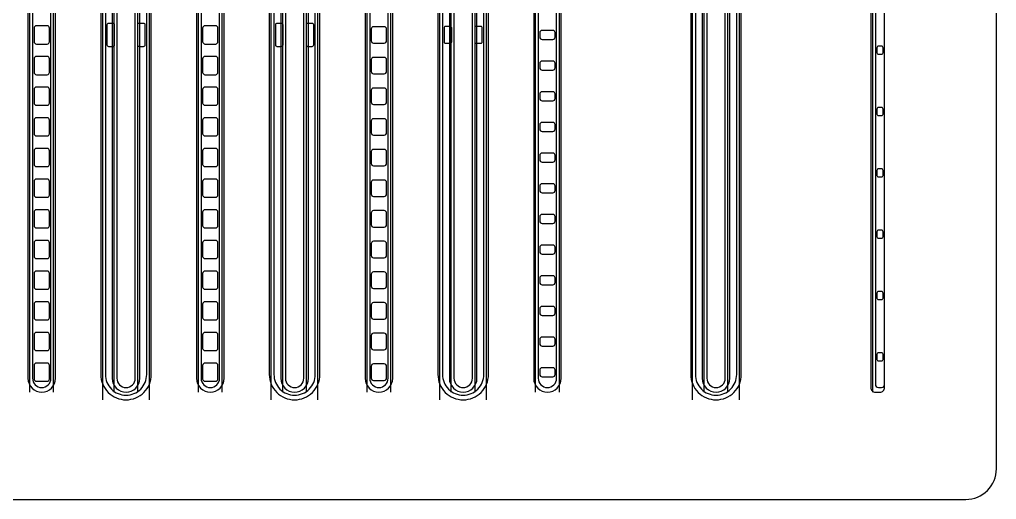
# Model space of a CAD drawing. Header units: millimetres. Extents: x -62 to 62, y -67 to 70.
# Drawn here: x -1.4 to 62.3, y -67.3 to -36 of the extents above; entities that cross this region are included whole.
import ezdxf

# ---------------------------------------------------------------- set-up
doc = ezdxf.new("R2010")
doc.units = ezdxf.units.MM
for name, color, linetype in [('LAND_GROOVE_BOTH_FACES', 2, 'Continuous'), ('LAND_RECESS_TOP', 3, 'Continuous'), ('LAND_WINDOW_THRU', 4, 'Continuous'), ('MASK_NO_FILLER', 30, 'Continuous'), ('OUTLINE_BOTH', 7, 'Continuous'), ('WEB_ORIFICE_INLET', 1, 'Continuous'), ('WEB_ORIFICE_OUTLET', 5, 'Continuous')]:
    doc.layers.add(name, color=color, linetype=linetype)

msp = doc.modelspace()

# ---------------------------------------------------------------- linework, layer by layer
at = {"layer": 'LAND_GROOVE_BOTH_FACES'}
for p, q in [((3.975, -60.8), (3.975, 60.8)), ((7.025, -60.8), (7.025, 60.8)), ((14.975, -60.8), (14.975, 60.8)), ((18.025, -60.8), (18.025, 60.8)), ((25.975, -60.8), (25.975, 60.8)), ((29.025, -60.8), (29.025, 60.8)), ((42.475, -60.8), (42.475, 60.8)), ((45.525, -60.8), (45.525, 60.8)), ((-0.775, -60.3), (-0.775, 60.3)), ((0.775, -60.3), (0.775, 60.3)), ((4.725, -60.3), (4.725, 60.3)), ((6.275, -60.3), (6.275, 60.3)), ((10.225, -60.3), (10.225, 60.3)), ((11.775, -60.3), (11.775, 60.3)), ((15.725, -60.3), (15.725, 60.3)), ((17.275, -60.3), (17.275, 60.3)), ((21.225, -60.3), (21.225, 60.3)), ((22.775, -60.3), (22.775, 60.3)), ((26.725, -60.3), (26.725, 60.3)), ((28.275, -60.3), (28.275, 60.3)), ((32.225, -60.3), (32.225, 60.3)), ((33.775, -60.3), (33.775, 60.3)), ((43.225, -60.3), (43.225, 60.3)), ((44.775, -60.3), (44.775, 60.3)), ((54.225, -60.3), (54.225, 60.3))]:
    msp.add_line(p, q, dxfattribs=at)
at = {"layer": 'LAND_RECESS_TOP'}
for points in [[(5.5, -60.5), (5.5, -60.5, 0.414214), (6.85, -59.15), (6.85, 59.15, 0.414214), (5.5, 60.5), (5.5, 60.5, 0.414214), (4.15, 59.15), (4.15, -59.15, 0.414214)], [(16.5, -60.5), (16.5, -60.5, 0.414214), (17.85, -59.15), (17.85, 59.15, 0.414214), (16.5, 60.5), (16.5, 60.5, 0.414214), (15.15, 59.15), (15.15, -59.15, 0.414214)], [(27.5, -60.5), (27.5, -60.5, 0.414214), (28.85, -59.15), (28.85, 59.15, 0.414214), (27.5, 60.5), (27.5, 60.5, 0.414214), (26.15, 59.15), (26.15, -59.15, 0.414214)], [(44, -60.5), (44, -60.5, 0.414214), (45.35, -59.15), (45.35, 59.15, 0.414214), (44, 60.5), (44, 60.5, 0.414214), (42.65, 59.15), (42.65, -59.15, 0.414214)]]:
    msp.add_lwpolyline(points, format="xyb", close=True, dxfattribs=at)
at = {"layer": 'LAND_WINDOW_THRU'}
for points in [[(0, -60), (0, -60, 0.414214), (0.6, -59.4), (0.6, 59.4, 0.414214), (0, 60), (0, 60, 0.414214), (-0.6, 59.4), (-0.6, -59.4, 0.414214)], [(5.5, -60), (5.5, -60, 0.414214), (6.1, -59.4), (6.1, 59.4, 0.414214), (5.5, 60), (5.5, 60, 0.414214), (4.9, 59.4), (4.9, -59.4, 0.414214)], [(11, -60), (11, -60, 0.414214), (11.6, -59.4), (11.6, 59.4, 0.414214), (11, 60), (11, 60, 0.414214), (10.4, 59.4), (10.4, -59.4, 0.414214)], [(16.5, -60), (16.5, -60, 0.414214), (17.1, -59.4), (17.1, 59.4, 0.414214), (16.5, 60), (16.5, 60, 0.414214), (15.9, 59.4), (15.9, -59.4, 0.414214)], [(22, -60), (22, -60, 0.414214), (22.6, -59.4), (22.6, 59.4, 0.414214), (22, 60), (22, 60, 0.414214), (21.4, 59.4), (21.4, -59.4, 0.414214)], [(27.5, -60), (27.5, -60, 0.414214), (28.1, -59.4), (28.1, 59.4, 0.414214), (27.5, 60), (27.5, 60, 0.414214), (26.9, 59.4), (26.9, -59.4, 0.414214)], [(33, -60), (33, -60, 0.414214), (33.6, -59.4), (33.6, 59.4, 0.414214), (33, 60), (33, 60, 0.414214), (32.4, 59.4), (32.4, -59.4, 0.414214)], [(44, -60), (44, -60, 0.414214), (44.6, -59.4), (44.6, 59.4, 0.414214), (44, 60), (44, 60, 0.414214), (43.4, 59.4), (43.4, -59.4, 0.414214)], [(54.6, -60), (54.8, -60, 0.414214), (55, -59.8), (55, 59.8, 0.414214), (54.8, 60), (54.6, 60, 0.414214), (54.4, 59.8), (54.4, -59.8, 0.414214)]]:
    msp.add_lwpolyline(points, format="xyb", close=True, dxfattribs=at)
at = {"layer": 'MASK_NO_FILLER'}
for points in [[(5.5, -60.8), (5.5, -60.8, 0.414214), (7.15, -59.15), (7.15, 59.15, 0.414214), (5.5, 60.8), (5.5, 60.8, 0.414214), (3.85, 59.15), (3.85, -59.15, 0.414214)], [(16.5, -60.8), (16.5, -60.8, 0.414214), (18.15, -59.15), (18.15, 59.15, 0.414214), (16.5, 60.8), (16.5, 60.8, 0.414214), (14.85, 59.15), (14.85, -59.15, 0.414214)], [(27.5, -60.8), (27.5, -60.8, 0.414214), (29.15, -59.15), (29.15, 59.15, 0.414214), (27.5, 60.8), (27.5, 60.8, 0.414214), (25.85, 59.15), (25.85, -59.15, 0.414214)], [(44, -60.8), (44, -60.8, 0.414214), (45.65, -59.15), (45.65, 59.15, 0.414214), (44, 60.8), (44, 60.8, 0.414214), (42.35, 59.15), (42.35, -59.15, 0.414214)], [(0, -60.3), (0, -60.3, 0.414214), (0.9, -59.4), (0.9, 59.4, 0.414214), (0, 60.3), (0, 60.3, 0.414214), (-0.9, 59.4), (-0.9, -59.4, 0.414214)], [(5.5, -60.3), (5.5, -60.3, 0.414214), (6.4, -59.4), (6.4, 59.4, 0.414214), (5.5, 60.3), (5.5, 60.3, 0.414214), (4.6, 59.4), (4.6, -59.4, 0.414214)], [(11, -60.3), (11, -60.3, 0.414214), (11.9, -59.4), (11.9, 59.4, 0.414214), (11, 60.3), (11, 60.3, 0.414214), (10.1, 59.4), (10.1, -59.4, 0.414214)], [(16.5, -60.3), (16.5, -60.3, 0.414214), (17.4, -59.4), (17.4, 59.4, 0.414214), (16.5, 60.3), (16.5, 60.3, 0.414214), (15.6, 59.4), (15.6, -59.4, 0.414214)], [(22, -60.3), (22, -60.3, 0.414214), (22.9, -59.4), (22.9, 59.4, 0.414214), (22, 60.3), (22, 60.3, 0.414214), (21.1, 59.4), (21.1, -59.4, 0.414214)], [(27.5, -60.3), (27.5, -60.3, 0.414214), (28.4, -59.4), (28.4, 59.4, 0.414214), (27.5, 60.3), (27.5, 60.3, 0.414214), (26.6, 59.4), (26.6, -59.4, 0.414214)], [(33, -60.3), (33, -60.3, 0.414214), (33.9, -59.4), (33.9, 59.4, 0.414214), (33, 60.3), (33, 60.3, 0.414214), (32.1, 59.4), (32.1, -59.4, 0.414214)], [(44, -60.3), (44, -60.3, 0.414214), (44.9, -59.4), (44.9, 59.4, 0.414214), (44, 60.3), (44, 60.3, 0.414214), (43.1, 59.4), (43.1, -59.4, 0.414214)], [(54.4, -60.3), (54.7, -60.3, 0.414214), (55, -60), (55, 60, 0.414214), (54.7, 60.3), (54.4, 60.3, 0.414214), (54.1, 60), (54.1, -60, 0.414214)]]:
    msp.add_lwpolyline(points, format="xyb", close=True, dxfattribs=at)
at = {"layer": 'OUTLINE_BOTH'}
msp.add_lwpolyline([(-60.3, -67.3), (60.3, -67.3, 0.414214), (62.3, -65.3), (62.3, 65.3, 0.414214), (60.3, 67.3), (-60.3, 67.3, 0.414214), (-62.3, 65.3), (-62.3, -65.3, 0.414214)], format="xyb", close=True, dxfattribs=at)
at = {"layer": 'WEB_ORIFICE_INLET'}
for points in [[(4.35, -37.75), (4.65, -37.75, 0.414214), (4.75, -37.65), (4.75, -36.35, 0.414214), (4.65, -36.25), (4.35, -36.25, 0.414214), (4.25, -36.35), (4.25, -37.65, 0.414214)], [(6.35, -37.75), (6.65, -37.75, 0.414214), (6.75, -37.65), (6.75, -36.35, 0.414214), (6.65, -36.25), (6.35, -36.25, 0.414214), (6.25, -36.35), (6.25, -37.65, 0.414214)], [(15.35, -37.75), (15.65, -37.75, 0.414214), (15.75, -37.65), (15.75, -36.35, 0.414214), (15.65, -36.25), (15.35, -36.25, 0.414214), (15.25, -36.35), (15.25, -37.65, 0.414214)], [(17.35, -37.75), (17.65, -37.75, 0.414214), (17.75, -37.65), (17.75, -36.35, 0.414214), (17.65, -36.25), (17.35, -36.25, 0.414214), (17.25, -36.35), (17.25, -37.65, 0.414214)], [(26.35, -37.55), (26.65, -37.55, 0.414214), (26.75, -37.45), (26.75, -36.55, 0.414214), (26.65, -36.45), (26.35, -36.45, 0.414214), (26.25, -36.55), (26.25, -37.45, 0.414214)], [(28.35, -37.55), (28.65, -37.55, 0.414214), (28.75, -37.45), (28.75, -36.55, 0.414214), (28.65, -36.45), (28.35, -36.45, 0.414214), (28.25, -36.55), (28.25, -37.45, 0.414214)]]:
    msp.add_lwpolyline(points, format="xyb", close=True, dxfattribs=at)
at = {"layer": 'WEB_ORIFICE_OUTLET'}
for points in [[(-0.35, -37.595), (0.35, -37.595, 0.414214), (0.5, -37.445), (0.5, -36.555, 0.414214), (0.35, -36.405), (-0.35, -36.405, 0.414214), (-0.5, -36.555), (-0.5, -37.445, 0.414214)], [(10.65, -37.595), (11.35, -37.595, 0.414214), (11.5, -37.445), (11.5, -36.555, 0.414214), (11.35, -36.405), (10.65, -36.405, 0.414214), (10.5, -36.555), (10.5, -37.445, 0.414214)], [(21.65, -37.535), (22.35, -37.535, 0.414214), (22.5, -37.385), (22.5, -36.615, 0.414214), (22.35, -36.465), (21.65, -36.465, 0.414214), (21.5, -36.615), (21.5, -37.385, 0.414214)], [(32.65, -37.295), (33.35, -37.295, 0.414214), (33.5, -37.145), (33.5, -36.855, 0.414214), (33.35, -36.705), (32.65, -36.705, 0.414214), (32.5, -36.855), (32.5, -37.145, 0.414214)], [(54.6, -38.265), (54.8, -38.265, 0.414214), (54.9, -38.165), (54.9, -37.835, 0.414214), (54.8, -37.735), (54.6, -37.735, 0.414214), (54.5, -37.835), (54.5, -38.165, 0.414214)], [(-0.35, -39.595), (0.35, -39.595, 0.414214), (0.5, -39.445), (0.5, -38.555, 0.414214), (0.35, -38.405), (-0.35, -38.405, 0.414214), (-0.5, -38.555), (-0.5, -39.445, 0.414214)], [(10.65, -39.595), (11.35, -39.595, 0.414214), (11.5, -39.445), (11.5, -38.555, 0.414214), (11.35, -38.405), (10.65, -38.405, 0.414214), (10.5, -38.555), (10.5, -39.445, 0.414214)], [(21.65, -39.535), (22.35, -39.535, 0.414214), (22.5, -39.385), (22.5, -38.615, 0.414214), (22.35, -38.465), (21.65, -38.465, 0.414214), (21.5, -38.615), (21.5, -39.385, 0.414214)], [(32.65, -39.295), (33.35, -39.295, 0.414214), (33.5, -39.145), (33.5, -38.855, 0.414214), (33.35, -38.705), (32.65, -38.705, 0.414214), (32.5, -38.855), (32.5, -39.145, 0.414214)], [(-0.35, -41.595), (0.35, -41.595, 0.414214), (0.5, -41.445), (0.5, -40.555, 0.414214), (0.35, -40.405), (-0.35, -40.405, 0.414214), (-0.5, -40.555), (-0.5, -41.445, 0.414214)], [(10.65, -41.595), (11.35, -41.595, 0.414214), (11.5, -41.445), (11.5, -40.555, 0.414214), (11.35, -40.405), (10.65, -40.405, 0.414214), (10.5, -40.555), (10.5, -41.445, 0.414214)], [(21.65, -41.535), (22.35, -41.535, 0.414214), (22.5, -41.385), (22.5, -40.615, 0.414214), (22.35, -40.465), (21.65, -40.465, 0.414214), (21.5, -40.615), (21.5, -41.385, 0.414214)], [(32.65, -41.295), (33.35, -41.295, 0.414214), (33.5, -41.145), (33.5, -40.855, 0.414214), (33.35, -40.705), (32.65, -40.705, 0.414214), (32.5, -40.855), (32.5, -41.145, 0.414214)], [(54.6, -42.265), (54.8, -42.265, 0.414214), (54.9, -42.165), (54.9, -41.835, 0.414214), (54.8, -41.735), (54.6, -41.735, 0.414214), (54.5, -41.835), (54.5, -42.165, 0.414214)], [(-0.35, -43.595), (0.35, -43.595, 0.414214), (0.5, -43.445), (0.5, -42.555, 0.414214), (0.35, -42.405), (-0.35, -42.405, 0.414214), (-0.5, -42.555), (-0.5, -43.445, 0.414214)], [(10.65, -43.595), (11.35, -43.595, 0.414214), (11.5, -43.445), (11.5, -42.555, 0.414214), (11.35, -42.405), (10.65, -42.405, 0.414214), (10.5, -42.555), (10.5, -43.445, 0.414214)], [(21.65, -43.535), (22.35, -43.535, 0.414214), (22.5, -43.385), (22.5, -42.615, 0.414214), (22.35, -42.465), (21.65, -42.465, 0.414214), (21.5, -42.615), (21.5, -43.385, 0.414214)], [(32.65, -43.295), (33.35, -43.295, 0.414214), (33.5, -43.145), (33.5, -42.855, 0.414214), (33.35, -42.705), (32.65, -42.705, 0.414214), (32.5, -42.855), (32.5, -43.145, 0.414214)], [(-0.35, -45.595), (0.35, -45.595, 0.414214), (0.5, -45.445), (0.5, -44.555, 0.414214), (0.35, -44.405), (-0.35, -44.405, 0.414214), (-0.5, -44.555), (-0.5, -45.445, 0.414214)], [(10.65, -45.595), (11.35, -45.595, 0.414214), (11.5, -45.445), (11.5, -44.555, 0.414214), (11.35, -44.405), (10.65, -44.405, 0.414214), (10.5, -44.555), (10.5, -45.445, 0.414214)], [(21.65, -45.535), (22.35, -45.535, 0.414214), (22.5, -45.385), (22.5, -44.615, 0.414214), (22.35, -44.465), (21.65, -44.465, 0.414214), (21.5, -44.615), (21.5, -45.385, 0.414214)], [(32.65, -45.295), (33.35, -45.295, 0.414214), (33.5, -45.145), (33.5, -44.855, 0.414214), (33.35, -44.705), (32.65, -44.705, 0.414214), (32.5, -44.855), (32.5, -45.145, 0.414214)], [(54.6, -46.265), (54.8, -46.265, 0.414214), (54.9, -46.165), (54.9, -45.835, 0.414214), (54.8, -45.735), (54.6, -45.735, 0.414214), (54.5, -45.835), (54.5, -46.165, 0.414214)], [(-0.35, -47.595), (0.35, -47.595, 0.414214), (0.5, -47.445), (0.5, -46.555, 0.414214), (0.35, -46.405), (-0.35, -46.405, 0.414214), (-0.5, -46.555), (-0.5, -47.445, 0.414214)], [(10.65, -47.595), (11.35, -47.595, 0.414214), (11.5, -47.445), (11.5, -46.555, 0.414214), (11.35, -46.405), (10.65, -46.405, 0.414214), (10.5, -46.555), (10.5, -47.445, 0.414214)], [(21.65, -47.535), (22.35, -47.535, 0.414214), (22.5, -47.385), (22.5, -46.615, 0.414214), (22.35, -46.465), (21.65, -46.465, 0.414214), (21.5, -46.615), (21.5, -47.385, 0.414214)], [(32.65, -47.295), (33.35, -47.295, 0.414214), (33.5, -47.145), (33.5, -46.855, 0.414214), (33.35, -46.705), (32.65, -46.705, 0.414214), (32.5, -46.855), (32.5, -47.145, 0.414214)], [(-0.35, -49.595), (0.35, -49.595, 0.414214), (0.5, -49.445), (0.5, -48.555, 0.414214), (0.35, -48.405), (-0.35, -48.405, 0.414214), (-0.5, -48.555), (-0.5, -49.445, 0.414214)], [(10.65, -49.595), (11.35, -49.595, 0.414214), (11.5, -49.445), (11.5, -48.555, 0.414214), (11.35, -48.405), (10.65, -48.405, 0.414214), (10.5, -48.555), (10.5, -49.445, 0.414214)], [(21.65, -49.535), (22.35, -49.535, 0.414214), (22.5, -49.385), (22.5, -48.615, 0.414214), (22.35, -48.465), (21.65, -48.465, 0.414214), (21.5, -48.615), (21.5, -49.385, 0.414214)], [(32.65, -49.295), (33.35, -49.295, 0.414214), (33.5, -49.145), (33.5, -48.855, 0.414214), (33.35, -48.705), (32.65, -48.705, 0.414214), (32.5, -48.855), (32.5, -49.145, 0.414214)], [(54.6, -50.265), (54.8, -50.265, 0.414214), (54.9, -50.165), (54.9, -49.835, 0.414214), (54.8, -49.735), (54.6, -49.735, 0.414214), (54.5, -49.835), (54.5, -50.165, 0.414214)], [(-0.35, -51.595), (0.35, -51.595, 0.414214), (0.5, -51.445), (0.5, -50.555, 0.414214), (0.35, -50.405), (-0.35, -50.405, 0.414214), (-0.5, -50.555), (-0.5, -51.445, 0.414214)], [(10.65, -51.595), (11.35, -51.595, 0.414214), (11.5, -51.445), (11.5, -50.555, 0.414214), (11.35, -50.405), (10.65, -50.405, 0.414214), (10.5, -50.555), (10.5, -51.445, 0.414214)], [(21.65, -51.535), (22.35, -51.535, 0.414214), (22.5, -51.385), (22.5, -50.615, 0.414214), (22.35, -50.465), (21.65, -50.465, 0.414214), (21.5, -50.615), (21.5, -51.385, 0.414214)], [(32.65, -51.295), (33.35, -51.295, 0.414214), (33.5, -51.145), (33.5, -50.855, 0.414214), (33.35, -50.705), (32.65, -50.705, 0.414214), (32.5, -50.855), (32.5, -51.145, 0.414214)], [(-0.35, -53.595), (0.35, -53.595, 0.414214), (0.5, -53.445), (0.5, -52.555, 0.414214), (0.35, -52.405), (-0.35, -52.405, 0.414214), (-0.5, -52.555), (-0.5, -53.445, 0.414214)], [(10.65, -53.595), (11.35, -53.595, 0.414214), (11.5, -53.445), (11.5, -52.555, 0.414214), (11.35, -52.405), (10.65, -52.405, 0.414214), (10.5, -52.555), (10.5, -53.445, 0.414214)], [(21.65, -53.535), (22.35, -53.535, 0.414214), (22.5, -53.385), (22.5, -52.615, 0.414214), (22.35, -52.465), (21.65, -52.465, 0.414214), (21.5, -52.615), (21.5, -53.385, 0.414214)], [(32.65, -53.295), (33.35, -53.295, 0.414214), (33.5, -53.145), (33.5, -52.855, 0.414214), (33.35, -52.705), (32.65, -52.705, 0.414214), (32.5, -52.855), (32.5, -53.145, 0.414214)], [(54.6, -54.265), (54.8, -54.265, 0.414214), (54.9, -54.165), (54.9, -53.835, 0.414214), (54.8, -53.735), (54.6, -53.735, 0.414214), (54.5, -53.835), (54.5, -54.165, 0.414214)], [(-0.35, -55.595), (0.35, -55.595, 0.414214), (0.5, -55.445), (0.5, -54.555, 0.414214), (0.35, -54.405), (-0.35, -54.405, 0.414214), (-0.5, -54.555), (-0.5, -55.445, 0.414214)], [(10.65, -55.595), (11.35, -55.595, 0.414214), (11.5, -55.445), (11.5, -54.555, 0.414214), (11.35, -54.405), (10.65, -54.405, 0.414214), (10.5, -54.555), (10.5, -55.445, 0.414214)], [(21.65, -55.535), (22.35, -55.535, 0.414214), (22.5, -55.385), (22.5, -54.615, 0.414214), (22.35, -54.465), (21.65, -54.465, 0.414214), (21.5, -54.615), (21.5, -55.385, 0.414214)], [(32.65, -55.295), (33.35, -55.295, 0.414214), (33.5, -55.145), (33.5, -54.855, 0.414214), (33.35, -54.705), (32.65, -54.705, 0.414214), (32.5, -54.855), (32.5, -55.145, 0.414214)], [(-0.35, -57.595), (0.35, -57.595, 0.414214), (0.5, -57.445), (0.5, -56.555, 0.414214), (0.35, -56.405), (-0.35, -56.405, 0.414214), (-0.5, -56.555), (-0.5, -57.445, 0.414214)], [(10.65, -57.595), (11.35, -57.595, 0.414214), (11.5, -57.445), (11.5, -56.555, 0.414214), (11.35, -56.405), (10.65, -56.405, 0.414214), (10.5, -56.555), (10.5, -57.445, 0.414214)], [(21.65, -57.535), (22.35, -57.535, 0.414214), (22.5, -57.385), (22.5, -56.615, 0.414214), (22.35, -56.465), (21.65, -56.465, 0.414214), (21.5, -56.615), (21.5, -57.385, 0.414214)], [(32.65, -57.295), (33.35, -57.295, 0.414214), (33.5, -57.145), (33.5, -56.855, 0.414214), (33.35, -56.705), (32.65, -56.705, 0.414214), (32.5, -56.855), (32.5, -57.145, 0.414214)], [(54.6, -58.265), (54.8, -58.265, 0.414214), (54.9, -58.165), (54.9, -57.835, 0.414214), (54.8, -57.735), (54.6, -57.735, 0.414214), (54.5, -57.835), (54.5, -58.165, 0.414214)], [(-0.35, -59.595), (0.35, -59.595, 0.414214), (0.5, -59.445), (0.5, -58.555, 0.414214), (0.35, -58.405), (-0.35, -58.405, 0.414214), (-0.5, -58.555), (-0.5, -59.445, 0.414214)], [(10.65, -59.595), (11.35, -59.595, 0.414214), (11.5, -59.445), (11.5, -58.555, 0.414214), (11.35, -58.405), (10.65, -58.405, 0.414214), (10.5, -58.555), (10.5, -59.445, 0.414214)], [(21.65, -59.535), (22.35, -59.535, 0.414214), (22.5, -59.385), (22.5, -58.615, 0.414214), (22.35, -58.465), (21.65, -58.465, 0.414214), (21.5, -58.615), (21.5, -59.385, 0.414214)], [(32.65, -59.295), (33.35, -59.295, 0.414214), (33.5, -59.145), (33.5, -58.855, 0.414214), (33.35, -58.705), (32.65, -58.705, 0.414214), (32.5, -58.855), (32.5, -59.145, 0.414214)]]:
    msp.add_lwpolyline(points, format="xyb", close=True, dxfattribs=at)

doc.saveas('drawing.dxf')
